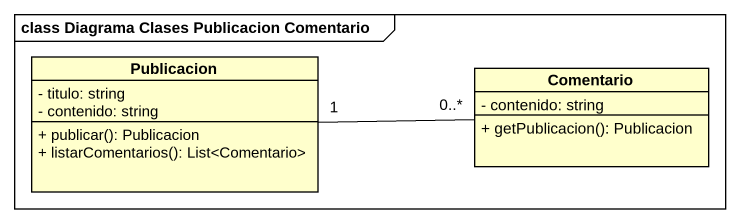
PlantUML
@startuml
mainframe class Diagrama Clases Publicacion Comentario
hide circle
hide empty members
skinparam classAttributeIconSize 0
class Publicacion {
  - titulo: string
  - contenido: string
  + publicar(): Publicacion
  + listarComentarios(): List<Comentario>
}
class Comentario {
  - contenido: string
  + getPublicacion(): Publicacion
}
Publicacion "1" -right- "0..*" Comentario
@enduml
